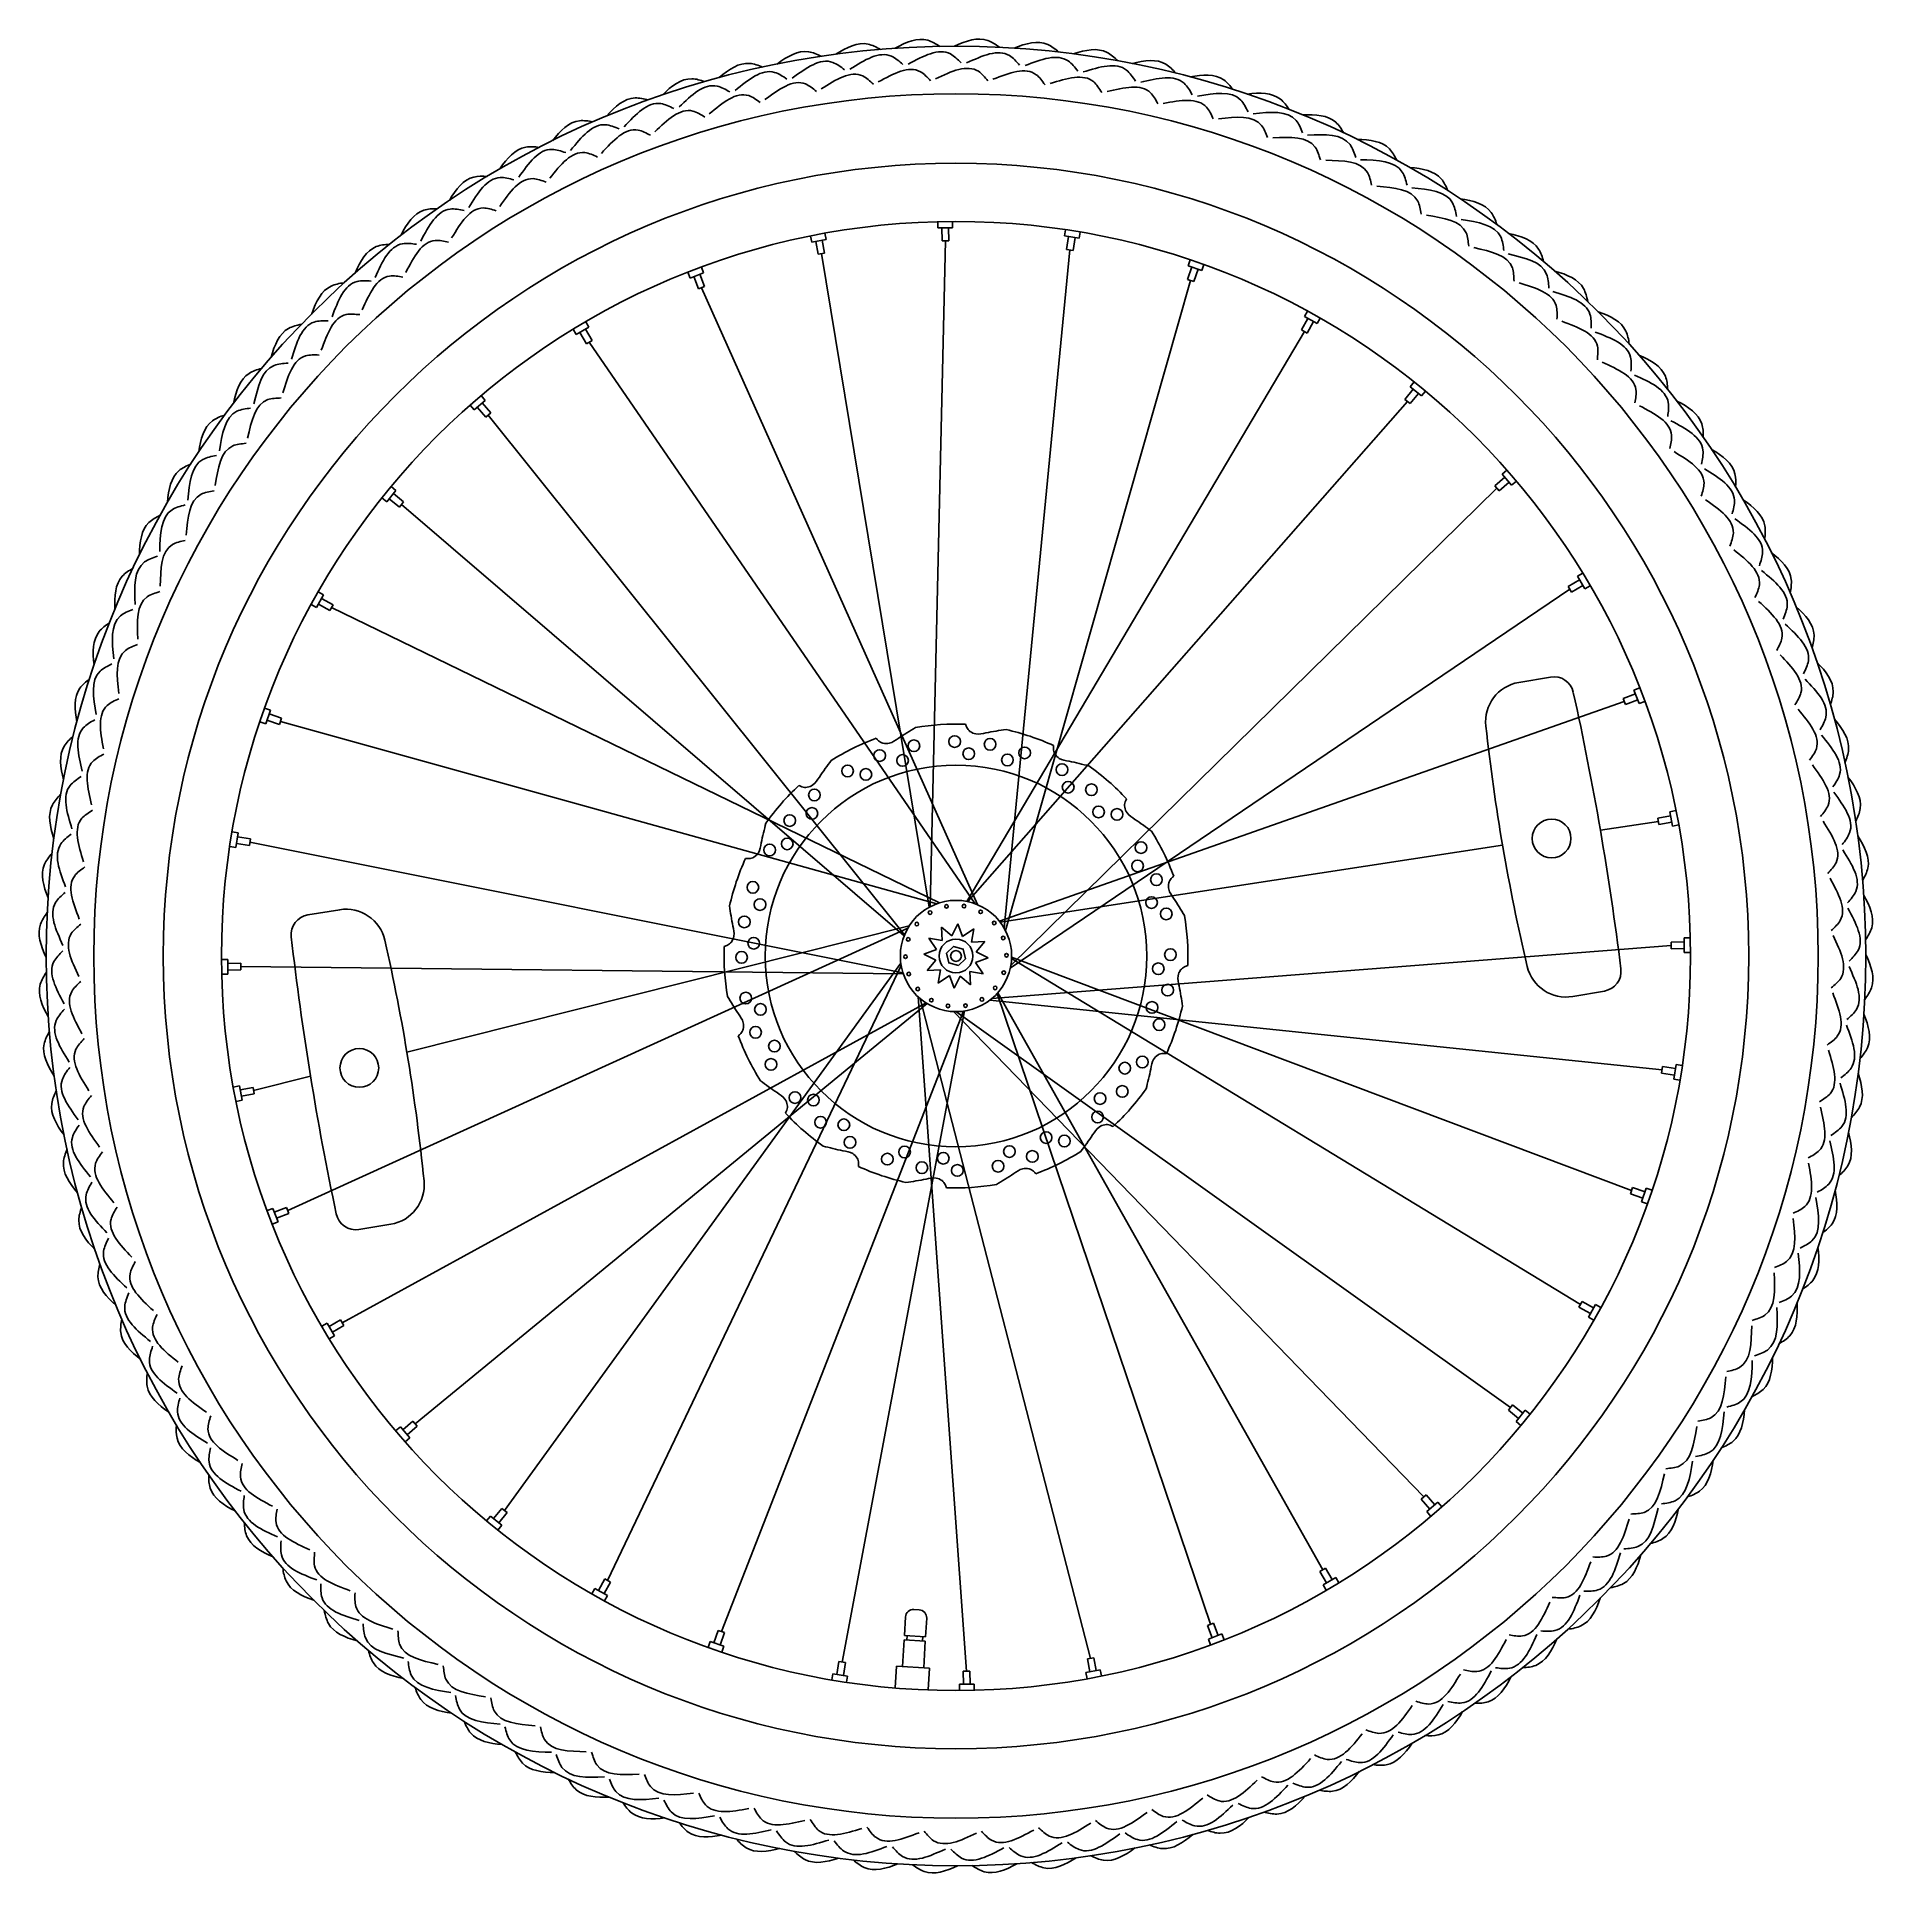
# Model space of a CAD drawing. Header units: millimetres. Extents: x -346 to 346, y -346 to 346.
import ezdxf

# ---------------------------------------------------------------- set-up
doc = ezdxf.new("R2010")
doc.units = ezdxf.units.MM
doc.layers.add('ceco.net 414 bike rim', color=7, linetype='Continuous')
doc.layers.add('ceco.net 414 bike tyres', color=7, linetype='Continuous')

msp = doc.modelspace()

# ---------------------------------------------------------------- linework, layer by layer
at = {"layer": 'ceco.net 414 bike rim'}
for p, q in [((-54.31, 268.84), (-54.75, 271.14)), ((-48.91, 269.87), (-49.35, 272.18)), ((-6.8, 274.19), (-6.84, 276.53)), ((-6.8, 274.19), (-1.3, 274.27)), ((-5.22, 269.28), (-5.29, 274.21)), ((-2.74, 269.32), (-2.81, 274.24)), ((-1.3, 274.27), (-1.34, 276.61)), ((40.91, 271.2), (41.28, 273.52)), ((40.91, 271.2), (46.34, 270.33)), ((41.62, 266.09), (42.41, 270.96)), ((44.07, 265.7), (44.85, 270.57)), ((46.34, 270.33), (46.72, 272.64)), ((-54.31, 268.84), (-48.91, 269.87)), ((-51.9, 264.28), (-52.83, 269.12)), ((-51.9, 264.28), (-49.47, 264.75)), ((-10.1, 18.37), (-50.68, 264.51)), ((-49.47, 264.75), (-50.39, 269.59)), ((-3.98, 269.3), (-9.71, 18.57)), ((-5.22, 269.28), (-2.74, 269.32)), ((42.84, 265.9), (18.15, 10.48)), ((41.62, 266.09), (44.07, 265.7)), ((-100.17, 255.32), (-101.01, 257.51)), ((-100.17, 255.32), (-95.03, 257.28)), ((-94.69, 252.14), (-96.44, 256.74)), ((-95.03, 257.28), (-95.86, 259.47)), ((87.2, 254.82), (88.81, 259.48)), ((87.38, 259.98), (88.15, 262.19)), ((87.38, 259.98), (92.58, 258.17)), ((89.53, 254.01), (91.15, 258.67)), ((92.58, 258.17), (93.35, 260.39)), ((-97, 251.25), (-98.76, 255.86)), ((-97, 251.25), (-94.69, 252.14)), ((8.06, 19.35), (-95.84, 251.69)), ((18.61, 9.64), (88.37, 254.42)), ((87.2, 254.82), (89.53, 254.01)), ((131.2, 240.85), (132.34, 242.9)), ((-142.99, 234.05), (-144.19, 236.06)), ((-142.99, 234.05), (-138.26, 236.87)), ((-137.03, 231.86), (-139.56, 236.09)), ((-138.26, 236.87), (-139.46, 238.88)), ((130.12, 235.81), (132.52, 240.12)), ((130.12, 235.81), (132.28, 234.6)), ((131.2, 240.85), (136.01, 238.17)), ((132.28, 234.6), (134.68, 238.91)), ((136.01, 238.17), (137.15, 240.22)), ((-139.16, 230.59), (-141.69, 234.83)), ((-139.16, 230.59), (-137.03, 231.86)), ((-138.09, 231.23), (7.17, 19.7)), ((4.07, 20.56), (131.2, 235.21)), ((171.03, 214.41), (172.51, 216.23)), ((-181.46, 205.66), (-177.29, 209.26)), ((-177.29, 209.26), (-178.82, 211.04)), ((-175.21, 204.54), (-178.44, 208.27)), ((170.05, 208.85), (4.5, 20.47)), ((169.09, 209.63), (172.2, 213.46)), ((169.09, 209.63), (171.01, 208.07)), ((171.01, 208.07), (174.12, 211.89)), ((171.03, 214.41), (175.3, 210.94)), ((175.3, 210.94), (176.78, 212.75)), ((-181.46, 205.66), (-182.99, 207.44)), ((-177.09, 202.93), (-180.31, 206.65)), ((-177.09, 202.93), (-175.21, 204.54)), ((-176.15, 203.73), (-19.38, 7.99)), ((202.93, 177.09), (206.65, 180.31)), ((205.66, 181.46), (207.44, 182.99)), ((205.66, 181.46), (209.26, 177.29)), ((-214.41, 171.03), (-210.94, 175.3)), ((-210.94, 175.3), (-212.75, 176.78)), ((-208.07, 171.01), (-211.89, 174.12)), ((203.74, 176.15), (20.64, -3.64)), ((202.93, 177.09), (204.54, 175.21)), ((204.54, 175.21), (208.27, 178.44)), ((209.26, 177.29), (211.04, 178.82)), ((-214.41, 171.03), (-216.23, 172.51)), ((-209.63, 169.09), (-213.46, 172.2)), ((-209.63, 169.09), (-208.07, 171.01)), ((-19.54, 7.58), (-208.85, 170.05)), ((230.59, 139.16), (234.83, 141.69)), ((230.59, 139.16), (231.86, 137.03)), ((231.86, 137.03), (236.09, 139.56)), ((234.05, 142.99), (236.06, 144.19)), ((234.05, 142.99), (236.87, 138.26)), ((236.87, 138.26), (238.88, 139.46)), ((-240.85, 131.2), (-242.9, 132.34)), ((-240.85, 131.2), (-238.17, 136.01)), ((-238.17, 136.01), (-240.22, 137.15)), ((-235.81, 130.12), (-240.12, 132.52)), ((-234.6, 132.28), (-238.91, 134.68)), ((-235.81, 130.12), (-234.6, 132.28)), ((20.45, -4.58), (231.23, 138.09)), ((-6.26, 20), (-235.21, 131.2)), ((211.92, 103.01), (223.88, 105.07)), ((251.25, 97), (255.86, 98.76)), ((251.25, 97), (252.14, 94.69)), ((255.32, 100.17), (257.51, 101.01)), ((255.32, 100.17), (257.28, 95.03)), ((-258.17, 92.58), (-260.39, 93.35)), ((-259.98, 87.38), (-258.17, 92.58)), ((-254.01, 89.53), (-258.67, 91.15)), ((16.34, 13.13), (251.69, 95.84)), ((252.14, 94.69), (256.74, 96.44)), ((257.28, 95.03), (259.47, 95.86)), ((-259.98, 87.38), (-262.19, 88.15)), ((-254.82, 87.2), (-259.48, 88.81)), ((-254.82, 87.2), (-254.01, 89.53)), ((-254.42, 88.36), (-7.17, 19.7)), ((264.51, 50.68), (242.69, 47.35)), ((264.28, 51.9), (269.12, 52.83)), ((264.28, 51.9), (264.75, 49.47)), ((264.75, 49.47), (269.59, 50.39)), ((268.84, 54.31), (271.14, 54.75)), ((268.84, 54.31), (269.87, 48.91)), ((269.87, 48.91), (272.18, 49.35)), ((-270.33, 46.34), (-272.64, 46.72)), ((-271.2, 40.91), (-270.33, 46.34)), ((-266.09, 41.62), (-270.96, 42.41)), ((-265.7, 44.07), (-270.57, 44.85)), ((-266.09, 41.62), (-265.7, 44.07)), ((-265.9, 42.84), (-19.98, -6.34)), ((205.84, 41.71), (16.61, 12.79)), ((-271.2, 40.91), (-273.52, 41.28)), ((-232.11, 17.42), (-244.09, 15.47)), ((-251.69, -95.84), (-18.15, 10.48)), ((-17.66, 11.3), (-206.81, -36.19)), ((-5.16, 5.79), (-5.48, 10.88)), ((-5.48, 10.88), (-1.58, 7.59)), ((-1.58, 7.59), (0.7, 12.16)), ((0.7, 12.16), (2.43, 7.36)), ((2.43, 7.36), (6.68, 10.19)), ((6.68, 10.19), (5.79, 5.16)), ((-12.17, 0.7), (-7.36, 2.43)), ((-7.59, -1.58), (-12.17, 0.7)), ((-7.36, 2.43), (-10.19, 6.68)), ((-10.19, 6.68), (-5.16, 5.79)), ((5.79, 5.16), (10.88, 5.48)), ((10.88, 5.48), (7.59, 1.57)), ((7.59, 1.58), (12.16, -0.7)), ((269.3, 3.98), (13.47, -16.06)), ((269.28, 5.22), (274.21, 5.29)), ((269.28, 5.22), (269.32, 2.74)), ((269.32, 2.74), (274.24, 2.81)), ((274.19, 6.8), (276.53, 6.84)), ((274.19, 6.8), (274.27, 1.3)), ((274.27, 1.3), (276.61, 1.34)), ((-274.27, -1.3), (-276.61, -1.34)), ((-274.19, -6.8), (-276.53, -6.84)), ((-274.19, -6.8), (-274.27, -1.3)), ((-269.32, -2.74), (-274.24, -2.81)), ((-269.28, -5.22), (-274.21, -5.29)), ((-269.28, -5.22), (-269.32, -2.74)), ((-19.84, -6.75), (-269.3, -3.98)), ((-20.79, -2.7), (-170.05, -208.85)), ((-131.2, -235.21), (-20.64, -3.64)), ((-10.88, -5.48), (-7.59, -1.58)), ((-5.79, -5.16), (-10.88, -5.48)), ((-6.69, -10.19), (-5.79, -5.16)), ((5.16, -5.79), (5.48, -10.88)), ((10.19, -6.69), (5.16, -5.79)), ((12.16, -0.7), (7.36, -2.43)), ((7.36, -2.43), (10.19, -6.69)), ((235.21, -131.2), (20.94, -0.88)), ((20.96, -0.44), (254.42, -88.37)), ((-2.43, -7.36), (-6.69, -10.19)), ((-0.7, -12.17), (-2.43, -7.36)), ((1.58, -7.59), (-0.7, -12.17)), ((5.48, -10.88), (1.58, -7.59)), ((15.77, -13.81), (138.1, -231.23)), ((232.27, -15.25), (244.23, -13.19)), ((-231.23, -138.09), (-11.23, -17.7)), ((-10.86, -17.93), (-203.73, -176.15)), ((3.21, -20.71), (-42.84, -265.9)), ((-14.19, -15.43), (3.98, -269.3)), ((50.68, -264.51), (-13.47, -16.06)), ((12.73, -16.65), (265.9, -42.84)), ((95.84, -251.69), (15.48, -14.13)), ((-88.36, -254.42), (2.77, -20.78)), ((-0.95, -20.94), (176.15, -203.74)), ((208.85, -170.05), (0, -20.96)), ((271.2, -40.91), (270.33, -46.34)), ((271.2, -40.91), (273.52, -41.28)), ((-243.08, -45.3), (-264.51, -50.68)), ((266.09, -41.62), (265.7, -44.07)), ((265.7, -44.07), (270.57, -44.85)), ((266.09, -41.62), (270.96, -42.41)), ((270.33, -46.34), (272.64, -46.72)), ((-269.87, -48.91), (-272.18, -49.35)), ((-268.84, -54.31), (-271.14, -54.75)), ((-268.84, -54.31), (-269.87, -48.91)), ((-264.75, -49.47), (-269.59, -50.39)), ((-264.28, -51.9), (-269.12, -52.83)), ((-264.28, -51.9), (-264.75, -49.47)), ((254.82, -87.2), (254.01, -89.53)), ((254.01, -89.53), (258.67, -91.15)), ((254.82, -87.2), (259.48, -88.81)), ((259.98, -87.38), (258.17, -92.58)), ((259.98, -87.38), (262.19, -88.15)), ((-257.28, -95.03), (-259.47, -95.86)), ((-255.32, -100.17), (-257.28, -95.03)), ((-252.14, -94.69), (-256.74, -96.44)), ((-251.25, -97), (-252.14, -94.69)), ((258.17, -92.58), (260.39, -93.35)), ((-255.32, -100.17), (-257.51, -101.01)), ((-251.25, -97), (-255.86, -98.76)), ((-212.87, -101.03), (-224.85, -102.97)), ((235.81, -130.12), (234.6, -132.28)), ((235.81, -130.12), (240.12, -132.52)), ((240.85, -131.2), (238.17, -136.01)), ((240.85, -131.2), (242.9, -132.34)), ((-236.87, -138.26), (-238.88, -139.46)), ((-234.05, -142.99), (-236.87, -138.26)), ((-231.86, -137.03), (-236.09, -139.56)), ((-230.59, -139.16), (-231.86, -137.03)), ((234.6, -132.28), (238.91, -134.68)), ((238.17, -136.01), (240.22, -137.15)), ((-234.05, -142.99), (-236.06, -144.19)), ((-230.59, -139.16), (-234.83, -141.69)), ((209.63, -169.09), (208.07, -171.01)), ((208.07, -171.01), (211.89, -174.12)), ((209.63, -169.09), (213.46, -172.2)), ((214.41, -171.03), (210.94, -175.3)), ((214.41, -171.03), (216.23, -172.51)), ((-209.26, -177.29), (-211.04, -178.82)), ((-205.66, -181.46), (-209.26, -177.29)), ((-204.54, -175.21), (-208.27, -178.44)), ((-202.93, -177.09), (-206.65, -180.31)), ((-202.93, -177.09), (-204.54, -175.21)), ((210.94, -175.3), (212.75, -176.78)), ((-205.66, -181.46), (-207.44, -182.99)), ((177.09, -202.93), (175.21, -204.54)), ((175.21, -204.54), (178.44, -208.27)), ((177.09, -202.93), (180.31, -206.65)), ((181.46, -205.66), (177.29, -209.26)), ((181.46, -205.66), (182.99, -207.44)), ((-175.3, -210.94), (-176.78, -212.75)), ((-171.03, -214.41), (-175.3, -210.94)), ((-171.01, -208.07), (-174.12, -211.89)), ((-171.03, -214.41), (-172.51, -216.23)), ((-169.09, -209.63), (-172.2, -213.46)), ((-169.09, -209.63), (-171.01, -208.07)), ((177.29, -209.26), (178.82, -211.04)), ((-132.28, -234.6), (-134.68, -238.91)), ((-130.12, -235.81), (-132.28, -234.6)), ((139.16, -230.59), (137.03, -231.86)), ((137.03, -231.86), (139.56, -236.09)), ((142.99, -234.05), (138.26, -236.87)), ((139.16, -230.59), (141.69, -234.83)), ((142.99, -234.05), (144.19, -236.06)), ((-136.01, -238.17), (-137.15, -240.22)), ((-131.2, -240.85), (-136.01, -238.17)), ((-130.12, -235.81), (-132.52, -240.12)), ((-131.2, -240.85), (-132.34, -242.9)), ((138.26, -236.87), (139.46, -238.88)), ((-19.45, -255.91), (-19.03, -248.92)), ((-15.85, -246.11), (-13.85, -246.23)), ((-89.53, -254.01), (-91.15, -258.67)), ((-87.2, -254.82), (-89.53, -254.01)), ((-87.2, -254.82), (-88.81, -259.48)), ((-19.45, -255.91), (-11.46, -256.39)), ((-18.54, -257.56), (-18.45, -255.97)), ((-11.46, -256.39), (-11.04, -249.4)), ((97, -251.25), (94.69, -252.14)), ((94.69, -252.14), (96.44, -256.74)), ((100.17, -255.32), (95.03, -257.28)), ((97, -251.25), (98.76, -255.86)), ((100.17, -255.32), (101.01, -257.51)), ((-92.58, -258.17), (-93.35, -260.39)), ((-87.38, -259.98), (-92.58, -258.17)), ((-87.38, -259.98), (-88.15, -262.19)), ((-20.15, -267.58), (-19.54, -257.5)), ((-19.54, -257.5), (-11.56, -257.98)), ((-12.56, -257.92), (-12.46, -256.33)), ((-12.17, -268.06), (-11.56, -257.98)), ((95.03, -257.28), (95.86, -259.47)), ((-44.07, -265.7), (-44.85, -270.57)), ((-41.62, -266.09), (-44.07, -265.7)), ((-41.62, -266.09), (-42.41, -270.96)), ((-22.88, -275.67), (-22.39, -267.45)), ((-22.39, -267.45), (-9.93, -268.2)), ((-10.43, -276.42), (-9.93, -268.2)), ((5.22, -269.28), (2.74, -269.32)), ((2.74, -269.32), (2.81, -274.24)), ((5.22, -269.28), (5.29, -274.21)), ((54.31, -268.84), (48.91, -269.87)), ((48.91, -269.87), (49.35, -272.18)), ((51.9, -264.28), (49.47, -264.75)), ((49.47, -264.75), (50.39, -269.59)), ((51.9, -264.28), (52.83, -269.12)), ((54.31, -268.84), (54.75, -271.14)), ((-46.34, -270.33), (-46.72, -272.64)), ((-40.91, -271.2), (-46.34, -270.33)), ((-40.91, -271.2), (-41.28, -273.52)), ((6.8, -274.19), (1.3, -274.27)), ((1.3, -274.27), (1.34, -276.61)), ((6.8, -274.19), (6.84, -276.53))]:
    msp.add_line(p, q, dxfattribs=at)
msp.add_lwpolyline([(0.89, -3.64), (3.59, -1.05), (2.71, 2.59), (-0.89, 3.64), (-3.59, 1.05), (-2.71, -2.59)], close=True, dxfattribs=at)
for centre, radius in [((0, 0), 342.61), ((0, 0), 324.72), ((0, 0), 298.54), ((0, 0), 276.61), ((-28.74, 75.47), 2.2), ((-15.86, 79.18), 2.2), ((-0.51, 80.75), 2.2), ((4.79, 76.18), 2.2), ((12.85, 79.73), 2.2), ((25.85, 76.5), 2.2), ((0, 0), 71.87), ((-40.82, 69.68), 2.2), ((-33.95, 68.37), 2.2), ((-20.13, 73.63), 2.2), ((19.38, 73.83), 2.2), ((39.93, 70.19), 2.2), ((-53.33, 60.64), 2.2), ((42.24, 63.58), 2.2), ((50.99, 62.62), 2.2), ((-54.25, 53.7), 2.2), ((53.7, 54.25), 2.2), ((60.64, 53.33), 2.2), ((-62.62, 50.99), 2.2), ((224.31, 44.26), 7.3), ((-70.19, 39.93), 2.2), ((-63.58, 42.23), 2.2), ((69.68, 40.82), 2.2), ((68.37, 33.94), 2.2), ((-76.5, 25.85), 2.2), ((75.47, 28.74), 2.2), ((-73.83, 19.38), 2.2), ((0, 0), 20.96), ((73.63, 20.13), 2.2), ((-79.73, 12.85), 2.2), ((-9.76, 16.35), 0.668), ((-3.58, 18.7), 0.668), ((3.03, 18.8), 0.668), ((9.27, 16.63), 0.668), ((79.18, 15.86), 2.2), ((-76.18, 4.79), 2.2), ((-14.77, 12.02), 0.668), ((14.4, 12.45), 0.668), ((17.79, 6.78), 0.668), ((-80.75, -0.51), 2.2), ((-19.04, -0.28), 0.668), ((-17.99, 6.25), 0.668), ((0, 0), 6.37), ((0, 0), 2.02), ((19.04, 0.28), 0.668), ((80.75, 0.51), 2.2), ((-17.79, -6.78), 0.668), ((17.99, -6.25), 0.668), ((76.18, -4.79), 2.2), ((-79.18, -15.86), 2.2), ((-14.4, -12.45), 0.668), ((14.77, -12.02), 0.668), ((79.73, -12.85), 2.2), ((-73.63, -20.13), 2.2), ((-9.27, -16.63), 0.668), ((-3.03, -18.8), 0.668), ((3.58, -18.7), 0.668), ((9.76, -16.35), 0.668), ((73.83, -19.38), 2.2), ((-75.47, -28.74), 2.2), ((76.5, -25.85), 2.2), ((-68.37, -33.95), 2.2), ((-224.71, -42.16), 7.3), ((-69.68, -40.82), 2.2), ((63.58, -42.24), 2.2), ((70.19, -39.93), 2.2), ((-60.64, -53.33), 2.2), ((-53.7, -54.25), 2.2), ((54.25, -53.7), 2.2), ((62.62, -50.99), 2.2), ((-50.99, -62.62), 2.2), ((-42.24, -63.58), 2.2), ((53.33, -60.64), 2.2), ((-39.93, -70.19), 2.2), ((33.95, -68.37), 2.2), ((40.82, -69.68), 2.2), ((-25.85, -76.51), 2.2), ((-19.38, -73.83), 2.2), ((-4.79, -76.18), 2.2), ((20.13, -73.63), 2.2), ((28.74, -75.47), 2.2), ((-12.85, -79.73), 2.2), ((0.51, -80.76), 2.2), ((15.86, -79.18), 2.2)]:
    msp.add_circle(centre, radius, dxfattribs=at)
for centre, radius, start, end in [((225.15, 97.68), 7.5, 12.48598, 99.76336), ((214.46, 88.23), 15, 99.76336, 186.23545), ((-853.96, -141.28), 1112.75, 7.04075, 12.48598), ((0, 0), 87.33, 87.61808, 100.0351), ((0, 0), 87.33, 65.11808, 77.5351), ((941.43, 167.66), 746.29, 186.23545, 193.29128), ((0, 0), 87.33, 110.11808, 122.5351), ((0, 0), 87.33, 42.61808, 55.0351), ((0, 0), 87.33, 132.61808, 145.0351), ((0, 0), 87.33, 20.11808, 32.5351), ((0, 0), 87.33, 155.11808, 167.5351), ((-242.89, 8.07), 7.5, 99.22841, 186.50579), ((-229.71, 2.61), 15, 12.75632, 99.22841), ((0, 0), 87.33, 357.61808, 10.0351), ((855.24, 133.3), 1112.75, 186.50579, 191.95102), ((-942.95, -158.86), 746.29, 5.70049, 12.75632), ((0, 0), 87.33, 177.61808, 190.0351), ((229.72, -0.47), 15, 193.29128, 279.76336), ((242.96, -5.8), 7.5, 279.76336, 7.04075), ((0, 0), 87.33, 335.11808, 347.5351), ((0, 0), 87.33, 200.11808, 212.5351), ((0, 0), 87.33, 312.61808, 325.0351), ((0, 0), 87.33, 222.61808, 235.0351), ((0, 0), 87.33, 290.11808, 302.5351), ((0, 0), 87.33, 245.11808, 257.5351), ((-215.27, -86.22), 15, 279.22841, 5.70049), ((0, 0), 87.33, 267.61808, 280.0351), ((-226.05, -95.57), 7.5, 191.95102, 279.22841), ((-16.03, -249.1), 3, 86.5472, 176.5472), ((-14.03, -249.22), 3, 356.5472, 86.5472)]:
    msp.add_arc(centre, radius, start, end, dxfattribs=at)
for points in [[(-30.04, 82), (-29.2, 81.06), (-27.5, 80.16), (-25.11, 80.14), (-21.75, 81.95), (-15.22, 86)], [(3.63, 87.26), (4.04, 86.06), (5.27, 84.58), (7.47, 83.65), (11.27, 84.04), (18.85, 85.27)], [(36.75, 79.23), (36.67, 77.96), (37.24, 76.13), (38.91, 74.42), (42.57, 73.33), (50.05, 71.57)], [(-59.14, 64.27), (-58, 63.71), (-56.08, 63.53), (-53.86, 64.43), (-51.45, 67.39), (-46.97, 73.63)], [(64.27, 59.13), (63.71, 58), (63.53, 56.08), (64.43, 53.86), (67.39, 51.45), (73.63, 46.97)], [(-79.23, 36.75), (-77.97, 36.66), (-76.13, 37.23), (-74.42, 38.91), (-73.33, 42.57), (-71.57, 50.05)], [(82.01, 30.04), (81.06, 29.2), (80.16, 27.5), (80.14, 25.11), (81.95, 21.75), (86, 15.22)], [(-87.26, 3.63), (-86.06, 4.04), (-84.58, 5.27), (-83.65, 7.47), (-84.04, 11.27), (-85.28, 18.85)], [(87.26, -3.63), (86.06, -4.04), (84.58, -5.27), (83.65, -7.47), (84.04, -11.27), (85.28, -18.85)], [(-82.01, -30.04), (-81.06, -29.2), (-80.16, -27.5), (-80.14, -25.11), (-81.95, -21.75), (-86, -15.22)], [(79.23, -36.75), (77.96, -36.67), (76.13, -37.24), (74.42, -38.92), (73.33, -42.57), (71.57, -50.05)], [(-64.27, -59.14), (-63.71, -58), (-63.53, -56.09), (-64.43, -53.86), (-67.39, -51.45), (-73.63, -46.97)], [(59.13, -64.27), (58, -63.71), (56.08, -63.54), (53.86, -64.43), (51.45, -67.39), (46.97, -73.63)], [(-36.75, -79.23), (-36.67, -77.97), (-37.24, -76.13), (-38.91, -74.42), (-42.57, -73.33), (-50.05, -71.57)], [(30.04, -82.01), (29.2, -81.06), (27.5, -80.16), (25.11, -80.14), (21.75, -81.95), (15.22, -86)], [(-3.63, -87.26), (-4.04, -86.06), (-5.27, -84.58), (-7.47, -83.65), (-11.27, -84.04), (-18.85, -85.28)]]:
    msp.add_spline(points, degree=3, dxfattribs=at)
at = {"layer": 'ceco.net 414 bike tyres'}
for points in [[(16.33, 342.22), (14.92, 343.28), (9.84, 346.77), (3.85, 344.69), (-0.55, 342.6)], [(-50.75, 338.83), (-52.34, 339.6), (-58, 342.03), (-63.46, 338.82), (-67.38, 335.91)], [(-28.48, 341.42), (-30.01, 342.29), (-35.5, 345.09), (-41.17, 342.24), (-45.26, 339.6)], [(-6.09, 342.55), (-7.56, 343.52), (-12.86, 346.67), (-18.7, 344.2), (-22.96, 341.84)], [(38.68, 340.42), (37.34, 341.57), (32.5, 345.38), (26.39, 343.7), (21.86, 341.91)], [(60.86, 337.16), (59.6, 338.4), (55.02, 342.52), (48.81, 341.23), (44.17, 339.75)], [(-72.8, 334.78), (-74.44, 335.45), (-80.24, 337.5), (-85.49, 333.94), (-89.2, 330.79)], [(82.78, 332.45), (81.61, 333.78), (77.31, 338.19), (71.03, 337.31), (66.3, 336.13)], [(-94.54, 329.3), (-96.22, 329.86), (-102.14, 331.53), (-107.15, 327.63), (-110.65, 324.25)], [(104.35, 326.33), (103.26, 327.72), (99.26, 332.41), (92.93, 331.94), (88.14, 331.07)], [(-115.87, 322.42), (-117.58, 322.86), (-123.61, 324.14), (-128.34, 319.92), (-131.62, 316.31)], [(125.47, 318.81), (124.47, 320.27), (120.79, 325.2), (114.45, 325.16), (109.61, 324.6)], [(-136.71, 314.15), (-138.45, 314.48), (-144.54, 315.36), (-148.99, 310.85), (-152.02, 307.03)], [(146.05, 309.92), (145.15, 311.44), (141.8, 316.61), (135.47, 316.97), (130.6, 316.74)], [(-156.97, 304.53), (-158.72, 304.75), (-164.86, 305.23), (-169.01, 300.43), (-171.78, 296.43)], [(166, 299.7), (165.21, 301.28), (162.2, 306.65), (155.91, 307.44), (151.04, 307.52)], [(-176.55, 293.61), (-178.31, 293.72), (-184.47, 293.8), (-188.29, 288.74), (-190.8, 284.56)], [(185.25, 288.2), (184.56, 289.83), (181.91, 295.39), (175.68, 296.58), (170.83, 296.98)], [(203.7, 275.47), (203.12, 277.14), (200.84, 282.86), (194.7, 284.46), (189.88, 285.17)], [(-195.37, 281.44), (-197.14, 281.43), (-203.29, 281.1), (-206.77, 275.8), (-209, 271.47)], [(221.28, 261.56), (220.81, 263.26), (218.91, 269.12), (212.89, 271.11), (208.13, 272.14)], [(-213.36, 268.06), (-215.12, 267.93), (-221.24, 267.21), (-224.37, 261.69), (-226.31, 257.22)], [(237.92, 246.52), (237.56, 248.26), (236.04, 254.22), (230.17, 256.61), (225.48, 257.95)], [(-230.44, 253.53), (-232.19, 253.29), (-238.24, 252.16), (-241, 246.46), (-242.65, 241.87)], [(253.53, 230.44), (253.29, 232.19), (252.16, 238.24), (246.46, 241), (241.87, 242.65)], [(-246.52, 237.92), (-248.26, 237.56), (-254.22, 236.04), (-256.61, 230.17), (-257.95, 225.48)], [(268.06, 213.36), (267.93, 215.12), (267.21, 221.24), (261.69, 224.37), (257.22, 226.31)], [(-261.56, 221.28), (-263.26, 220.81), (-269.12, 218.91), (-271.11, 212.89), (-272.14, 208.13)], [(281.44, 195.37), (281.43, 197.14), (281.1, 203.29), (275.8, 206.77), (271.47, 209)], [(-275.47, 203.7), (-277.14, 203.12), (-282.86, 200.84), (-284.46, 194.7), (-285.17, 189.88)], [(293.61, 176.55), (293.72, 178.31), (293.8, 184.47), (288.74, 188.29), (284.56, 190.8)], [(-288.2, 185.25), (-289.83, 184.56), (-295.39, 181.91), (-296.58, 175.68), (-296.98, 170.83)], [(304.53, 156.97), (304.75, 158.72), (305.23, 164.86), (300.43, 169.01), (296.43, 171.78)], [(-299.7, 166), (-301.28, 165.21), (-306.65, 162.2), (-307.44, 155.91), (-307.52, 151.04)], [(-309.92, 146.05), (-311.44, 145.15), (-316.61, 141.8), (-316.97, 135.47), (-316.74, 130.6)], [(314.15, 136.71), (314.48, 138.45), (315.36, 144.54), (310.85, 148.99), (307.03, 152.02)], [(322.42, 115.87), (322.86, 117.58), (324.14, 123.61), (319.92, 128.34), (316.31, 131.62)], [(-318.81, 125.47), (-320.27, 124.47), (-325.2, 120.79), (-325.16, 114.45), (-324.6, 109.61)], [(-326.33, 104.35), (-327.72, 103.26), (-332.41, 99.26), (-331.94, 92.93), (-331.07, 88.14)], [(329.3, 94.54), (329.86, 96.22), (331.53, 102.14), (327.63, 107.15), (324.25, 110.65)], [(334.78, 72.8), (335.45, 74.44), (337.5, 80.24), (333.94, 85.49), (330.79, 89.2)], [(-332.45, 82.78), (-333.78, 81.61), (-338.19, 77.31), (-337.31, 71.03), (-336.13, 66.3)], [(338.83, 50.75), (339.6, 52.34), (342.03, 58), (338.82, 63.46), (335.91, 67.38)], [(-337.16, 60.86), (-338.4, 59.6), (-342.52, 55.02), (-341.23, 48.81), (-339.75, 44.17)], [(341.42, 28.48), (342.29, 30.01), (345.09, 35.5), (342.24, 41.17), (339.6, 45.26)], [(-340.42, 38.68), (-341.57, 37.34), (-345.38, 32.5), (-343.7, 26.39), (-341.91, 21.86)], [(342.55, 6.09), (343.52, 7.56), (346.67, 12.86), (344.2, 18.7), (341.84, 22.96)], [(-342.22, 16.33), (-343.28, 14.92), (-346.77, 9.84), (-344.69, 3.85), (-342.6, -0.55)], [(342.22, -16.33), (343.28, -14.92), (346.77, -9.84), (344.69, -3.85), (342.6, 0.55)], [(-342.55, -6.09), (-343.52, -7.56), (-346.67, -12.86), (-344.2, -18.7), (-341.84, -22.96)], [(340.42, -38.68), (341.57, -37.34), (345.38, -32.5), (343.7, -26.39), (341.91, -21.86)], [(-341.42, -28.48), (-342.29, -30.01), (-345.09, -35.5), (-342.24, -41.17), (-339.6, -45.26)], [(337.16, -60.86), (338.4, -59.6), (342.52, -55.02), (341.23, -48.81), (339.75, -44.17)], [(-338.83, -50.75), (-339.6, -52.34), (-342.03, -58), (-338.82, -63.46), (-335.91, -67.38)], [(332.45, -82.78), (333.78, -81.61), (338.19, -77.31), (337.31, -71.03), (336.13, -66.3)], [(-334.78, -72.8), (-335.45, -74.44), (-337.5, -80.24), (-333.94, -85.49), (-330.79, -89.2)], [(326.33, -104.35), (327.72, -103.26), (332.41, -99.26), (331.94, -92.93), (331.07, -88.14)], [(-329.3, -94.54), (-329.86, -96.22), (-331.53, -102.14), (-327.63, -107.15), (-324.25, -110.65)], [(318.81, -125.47), (320.27, -124.47), (325.2, -120.79), (325.16, -114.45), (324.6, -109.61)], [(-322.42, -115.87), (-322.86, -117.58), (-324.14, -123.61), (-319.92, -128.34), (-316.31, -131.62)], [(309.92, -146.05), (311.44, -145.15), (316.61, -141.8), (316.97, -135.47), (316.74, -130.6)], [(-314.15, -136.71), (-314.48, -138.45), (-315.36, -144.54), (-310.85, -148.99), (-307.03, -152.02)], [(299.7, -166), (301.28, -165.21), (306.65, -162.2), (307.44, -155.91), (307.52, -151.04)], [(-304.53, -156.97), (-304.75, -158.72), (-305.23, -164.86), (-300.43, -169.01), (-296.43, -171.78)], [(288.2, -185.25), (289.83, -184.56), (295.39, -181.91), (296.58, -175.68), (296.98, -170.83)], [(-293.61, -176.55), (-293.72, -178.31), (-293.8, -184.47), (-288.74, -188.29), (-284.56, -190.8)], [(275.47, -203.7), (277.14, -203.12), (282.86, -200.84), (284.46, -194.7), (285.17, -189.88)], [(-281.44, -195.37), (-281.43, -197.14), (-281.1, -203.29), (-275.8, -206.77), (-271.47, -209)], [(-268.06, -213.36), (-267.93, -215.12), (-267.21, -221.24), (-261.69, -224.37), (-257.22, -226.31)], [(261.56, -221.28), (263.26, -220.81), (269.12, -218.91), (271.11, -212.89), (272.14, -208.13)], [(246.52, -237.92), (248.26, -237.56), (254.22, -236.04), (256.61, -230.17), (257.95, -225.48)], [(-253.53, -230.44), (-253.29, -232.19), (-252.16, -238.24), (-246.46, -241), (-241.87, -242.65)], [(230.44, -253.53), (232.19, -253.29), (238.24, -252.16), (241, -246.46), (242.65, -241.87)], [(-237.92, -246.52), (-237.56, -248.26), (-236.04, -254.22), (-230.17, -256.61), (-225.48, -257.95)], [(-221.28, -261.56), (-220.81, -263.26), (-218.91, -269.12), (-212.89, -271.11), (-208.13, -272.14)], [(213.36, -268.06), (215.12, -267.93), (221.24, -267.21), (224.37, -261.69), (226.31, -257.22)], [(-203.7, -275.47), (-203.12, -277.14), (-200.84, -282.86), (-194.7, -284.46), (-189.88, -285.17)], [(195.37, -281.44), (197.14, -281.43), (203.29, -281.1), (206.77, -275.8), (209, -271.47)], [(-185.25, -288.2), (-184.56, -289.83), (-181.91, -295.39), (-175.68, -296.58), (-170.83, -296.98)], [(176.55, -293.61), (178.31, -293.72), (184.47, -293.8), (188.29, -288.74), (190.8, -284.56)], [(156.97, -304.53), (158.72, -304.75), (164.86, -305.23), (169.01, -300.43), (171.78, -296.43)], [(-166, -299.7), (-165.21, -301.28), (-162.2, -306.65), (-155.91, -307.44), (-151.04, -307.52)], [(-146.05, -309.92), (-145.15, -311.44), (-141.8, -316.61), (-135.47, -316.97), (-130.6, -316.74)], [(136.71, -314.15), (138.45, -314.48), (144.54, -315.36), (148.99, -310.85), (152.02, -307.03)], [(115.87, -322.42), (117.58, -322.86), (123.61, -324.14), (128.34, -319.92), (131.62, -316.31)], [(-125.47, -318.81), (-124.47, -320.27), (-120.79, -325.2), (-114.45, -325.16), (-109.61, -324.6)], [(94.54, -329.3), (96.22, -329.86), (102.14, -331.53), (107.15, -327.63), (110.65, -324.25)], [(-104.35, -326.33), (-103.26, -327.72), (-99.26, -332.41), (-92.93, -331.94), (-88.14, -331.07)], [(72.8, -334.78), (74.44, -335.45), (80.24, -337.5), (85.49, -333.94), (89.2, -330.79)], [(-82.78, -332.45), (-81.61, -333.78), (-77.31, -338.19), (-71.03, -337.31), (-66.3, -336.13)], [(-60.86, -337.16), (-59.6, -338.4), (-55.02, -342.52), (-48.81, -341.23), (-44.17, -339.75)], [(50.75, -338.83), (52.34, -339.6), (58, -342.03), (63.46, -338.82), (67.38, -335.91)], [(-38.68, -340.42), (-37.34, -341.57), (-32.5, -345.38), (-26.39, -343.7), (-21.86, -341.91)], [(-16.33, -342.22), (-14.92, -343.28), (-9.84, -346.77), (-3.85, -344.69), (0.55, -342.6)], [(6.09, -342.55), (7.56, -343.52), (12.86, -346.67), (18.7, -344.2), (22.96, -341.84)], [(28.48, -341.42), (30.01, -342.29), (35.5, -345.09), (41.17, -342.24), (45.26, -339.6)]]:
    msp.add_open_spline(points, degree=3, knots=[1.290026, 1.290026, 1.290026, 1.290026, 6.384144, 19.446481, 19.446481, 19.446481, 19.446481], dxfattribs=at)
for points in [[(-20.02, 335.76), (-24.29, 338.86), (-39.92, 333.97)], [(1.98, 336.35), (-2.08, 339.72), (-17.99, 335.86)], [(23.97, 335.5), (20.14, 339.13), (4.01, 336.32)], [(45.87, 333.21), (42.28, 337.08), (26, 335.34)], [(-63.68, 330.27), (-68.32, 332.79), (-83.17, 325.9)], [(-41.94, 333.73), (-46.4, 336.54), (-61.68, 330.64)], [(-31.12, 328.31), (-35.12, 331.42), (-50.75, 326.54)], [(-9.58, 329.65), (-13.37, 333.01), (-29.28, 329.16)], [(12, 329.57), (8.44, 333.17), (-7.69, 330.37)], [(33.53, 328.08), (30.21, 331.91), (13.93, 330.16)], [(54.92, 325.18), (51.85, 329.22), (35.49, 328.55)], [(67.56, 329.5), (64.24, 333.6), (47.88, 332.92)], [(-85.14, 325.4), (-89.93, 327.61), (-104.31, 319.76)], [(-73.7, 321.44), (-78.08, 324.01), (-92.94, 317.12)], [(-52.52, 325.58), (-56.72, 328.42), (-72, 322.52)], [(76.07, 320.89), (73.27, 325.13), (56.91, 325.52)], [(88.97, 324.37), (85.92, 328.68), (69.55, 329.08)], [(109.99, 317.86), (107.23, 322.36), (90.92, 323.82)], [(-106.24, 319.13), (-111.17, 321.02), (-125, 312.26)], [(-94.57, 315.94), (-99.11, 318.2), (-113.48, 310.36)], [(96.89, 315.23), (94.38, 319.64), (78.07, 321.1)], [(130.54, 309.99), (128.08, 314.66), (111.91, 317.18)], [(-126.88, 311.5), (-131.93, 313.06), (-145.15, 303.41)], [(-115.03, 309.07), (-119.7, 311.04), (-133.53, 302.28)], [(117.3, 308.22), (115.08, 312.78), (98.91, 315.31)], [(137.21, 299.89), (135.3, 304.58), (119.32, 308.17)], [(150.54, 300.78), (148.39, 305.6), (132.41, 309.19)], [(-146.99, 302.54), (-152.12, 303.77), (-164.69, 293.27)], [(-135, 300.89), (-139.79, 302.55), (-153.02, 292.9)], [(156.53, 290.27), (154.93, 295.08), (139.22, 299.7)], [(169.89, 290.29), (168.06, 295.24), (152.35, 299.86)], [(-166.46, 292.27), (-171.66, 293.17), (-183.51, 281.87)], [(-154.39, 291.42), (-159.28, 292.76), (-171.85, 282.26)], [(175.18, 279.41), (173.89, 284.32), (158.52, 289.95)], [(188.51, 278.56), (187.01, 283.62), (171.64, 289.26)], [(-185.22, 280.76), (-190.47, 281.31), (-201.56, 269.27)], [(-173.12, 280.69), (-178.09, 281.71), (-189.94, 270.42)], [(193.08, 267.36), (192.12, 272.34), (177.15, 278.97)], [(206.33, 265.64), (205.16, 270.78), (190.19, 277.41)], [(-203.18, 268.05), (-208.46, 268.25), (-218.74, 255.51)], [(-191.1, 268.77), (-196.13, 269.46), (-207.22, 257.42)], [(210.15, 254.16), (209.52, 259.19), (195.01, 266.78)], [(223.26, 251.57), (222.43, 256.79), (207.92, 264.38)], [(-208.27, 255.7), (-213.33, 256.06), (-223.61, 243.31)], [(-220.28, 254.18), (-225.56, 254.04), (-234.98, 240.65)], [(226.32, 239.87), (226.02, 244.93), (212.04, 253.46)], [(239.23, 236.43), (238.75, 241.69), (224.77, 250.21)], [(-236.43, 239.23), (-241.69, 238.75), (-250.21, 224.77)], [(-224.55, 241.53), (-229.62, 241.56), (-239.05, 228.17)], [(241.53, 224.55), (241.56, 229.62), (228.17, 239.05)], [(254.18, 220.28), (254.04, 225.56), (240.65, 234.98)], [(-251.57, 223.26), (-256.79, 222.43), (-264.38, 207.92)], [(-239.87, 226.32), (-244.93, 226.02), (-253.46, 212.04)], [(255.7, 208.27), (256.06, 213.33), (243.31, 223.61)], [(268.05, 203.18), (268.25, 208.46), (255.51, 218.74)], [(-254.16, 210.15), (-259.19, 209.52), (-266.78, 195.01)], [(-265.64, 206.33), (-270.78, 205.16), (-277.41, 190.19)], [(268.77, 191.1), (269.46, 196.13), (257.42, 207.22)], [(280.76, 185.22), (281.31, 190.47), (269.27, 201.56)], [(-278.56, 188.51), (-283.62, 187.01), (-289.26, 171.64)], [(-267.36, 193.08), (-272.34, 192.12), (-278.97, 177.15)], [(280.69, 173.12), (281.71, 178.09), (270.42, 189.94)], [(292.27, 166.46), (293.17, 171.66), (281.87, 183.51)], [(-279.41, 175.18), (-284.32, 173.89), (-289.95, 158.52)], [(-290.29, 169.89), (-295.24, 168.06), (-299.86, 152.35)], [(291.42, 154.39), (292.76, 159.28), (282.26, 171.85)], [(302.54, 146.99), (303.77, 152.12), (293.27, 164.69)], [(-290.27, 156.53), (-295.08, 154.93), (-299.7, 139.22)], [(300.89, 135), (302.55, 139.79), (292.9, 153.02)], [(-300.78, 150.54), (-305.6, 148.39), (-309.19, 132.41)], [(311.5, 126.88), (313.06, 131.93), (303.41, 145.15)], [(-299.89, 137.21), (-304.58, 135.3), (-308.17, 119.32)], [(309.07, 115.03), (311.04, 119.7), (302.28, 133.53)], [(-309.99, 130.54), (-314.66, 128.08), (-317.18, 111.91)], [(319.13, 106.24), (321.02, 111.17), (312.26, 125)], [(-308.22, 117.3), (-312.78, 115.08), (-315.31, 98.91)], [(315.94, 94.57), (318.2, 99.11), (310.36, 113.48)], [(-317.86, 109.99), (-322.36, 107.23), (-323.82, 90.92)], [(325.4, 85.14), (327.61, 89.93), (319.76, 104.31)], [(-315.23, 96.89), (-319.64, 94.38), (-321.1, 78.07)], [(321.44, 73.7), (324.01, 78.08), (317.12, 92.94)], [(-324.37, 88.97), (-328.68, 85.92), (-329.08, 69.55)], [(330.27, 63.68), (332.79, 68.32), (325.9, 83.17)], [(-320.89, 76.07), (-325.13, 73.27), (-325.52, 56.91)], [(325.58, 52.52), (328.42, 56.72), (322.52, 72)], [(-329.5, 67.56), (-333.6, 64.24), (-332.92, 47.88)], [(333.73, 41.94), (336.54, 46.4), (330.64, 61.68)], [(-325.18, 54.92), (-329.22, 51.85), (-328.55, 35.49)], [(328.31, 31.12), (331.42, 35.12), (326.54, 50.75)], [(-333.21, 45.87), (-337.08, 42.28), (-335.34, 26)], [(335.76, 20.02), (338.86, 24.29), (333.97, 39.92)], [(-328.08, 33.53), (-331.91, 30.21), (-330.16, 13.93)], [(329.65, 9.58), (333.01, 13.37), (329.16, 29.28)], [(-335.5, 23.97), (-339.13, 20.14), (-336.32, 4.01)], [(336.35, -1.98), (339.72, 2.08), (335.86, 17.99)], [(-329.57, 12), (-333.17, 8.44), (-330.37, -7.69)], [(329.57, -12), (333.17, -8.44), (330.37, 7.69)], [(-336.35, 1.98), (-339.72, -2.08), (-335.86, -17.99)], [(335.5, -23.97), (339.13, -20.14), (336.32, -4.01)], [(-329.65, -9.58), (-333.01, -13.37), (-329.16, -29.28)], [(-335.76, -20.02), (-338.86, -24.29), (-333.97, -39.92)], [(328.08, -33.53), (331.91, -30.21), (330.16, -13.93)], [(333.21, -45.87), (337.08, -42.28), (335.34, -26)], [(-328.31, -31.12), (-331.42, -35.12), (-326.54, -50.75)], [(325.18, -54.92), (329.22, -51.85), (328.55, -35.49)], [(-333.73, -41.94), (-336.54, -46.4), (-330.64, -61.68)], [(329.5, -67.56), (333.6, -64.24), (332.92, -47.88)], [(-325.58, -52.52), (-328.42, -56.72), (-322.52, -72)], [(320.89, -76.07), (325.13, -73.27), (325.52, -56.91)], [(-330.27, -63.68), (-332.79, -68.32), (-325.9, -83.17)], [(-321.44, -73.7), (-324.01, -78.08), (-317.12, -92.94)], [(324.37, -88.97), (328.68, -85.92), (329.08, -69.55)], [(315.23, -96.89), (319.64, -94.38), (321.1, -78.07)], [(-325.4, -85.14), (-327.61, -89.93), (-319.76, -104.31)], [(-315.94, -94.57), (-318.2, -99.11), (-310.36, -113.48)], [(317.86, -109.99), (322.36, -107.23), (323.82, -90.92)], [(308.22, -117.3), (312.78, -115.08), (315.31, -98.91)], [(-319.13, -106.24), (-321.02, -111.17), (-312.26, -125)], [(-309.07, -115.03), (-311.04, -119.7), (-302.28, -133.53)], [(309.99, -130.54), (314.66, -128.08), (317.18, -111.91)], [(299.89, -137.21), (304.58, -135.3), (308.17, -119.32)], [(-311.5, -126.88), (-313.06, -131.93), (-303.41, -145.15)], [(-300.89, -135), (-302.55, -139.79), (-292.9, -153.02)], [(300.78, -150.54), (305.6, -148.39), (309.19, -132.41)], [(290.27, -156.53), (295.08, -154.93), (299.7, -139.22)], [(-302.54, -146.99), (-303.77, -152.12), (-293.27, -164.69)], [(-291.42, -154.39), (-292.76, -159.28), (-282.26, -171.85)], [(279.41, -175.18), (284.32, -173.89), (289.95, -158.52)], [(290.29, -169.89), (295.24, -168.06), (299.86, -152.35)], [(-292.27, -166.46), (-293.17, -171.66), (-281.87, -183.51)], [(278.56, -188.51), (283.62, -187.01), (289.26, -171.64)], [(-280.69, -173.12), (-281.71, -178.09), (-270.42, -189.94)], [(267.36, -193.08), (272.34, -192.12), (278.97, -177.15)], [(-280.76, -185.22), (-281.31, -190.47), (-269.27, -201.56)], [(-268.77, -191.1), (-269.46, -196.13), (-257.42, -207.22)], [(265.64, -206.33), (270.78, -205.16), (277.41, -190.19)], [(254.16, -210.15), (259.19, -209.52), (266.78, -195.01)], [(-268.05, -203.18), (-268.25, -208.46), (-255.51, -218.74)], [(-255.7, -208.27), (-256.06, -213.33), (-243.31, -223.61)], [(239.87, -226.32), (244.93, -226.02), (253.46, -212.04)], [(251.57, -223.26), (256.79, -222.43), (264.38, -207.92)], [(-254.18, -220.28), (-254.04, -225.56), (-240.65, -234.98)], [(-241.53, -224.55), (-241.56, -229.62), (-228.17, -239.05)], [(224.55, -241.53), (229.62, -241.56), (239.05, -228.17)], [(236.43, -239.23), (241.69, -238.75), (250.21, -224.77)], [(-239.23, -236.43), (-238.75, -241.69), (-224.77, -250.21)], [(-226.32, -239.87), (-226.02, -244.93), (-212.04, -253.46)], [(220.28, -254.18), (225.56, -254.04), (234.98, -240.65)], [(208.27, -255.7), (213.33, -256.06), (223.61, -243.31)], [(-223.26, -251.57), (-222.43, -256.79), (-207.92, -264.38)], [(-210.15, -254.16), (-209.52, -259.19), (-195.01, -266.78)], [(203.18, -268.05), (208.46, -268.25), (218.74, -255.51)], [(191.1, -268.77), (196.13, -269.46), (207.22, -257.42)], [(-206.33, -265.64), (-205.16, -270.78), (-190.19, -277.41)], [(-193.08, -267.36), (-192.12, -272.34), (-177.15, -278.97)], [(185.22, -280.76), (190.47, -281.31), (201.56, -269.27)], [(173.12, -280.69), (178.09, -281.71), (189.94, -270.42)], [(-188.51, -278.56), (-187.01, -283.62), (-171.64, -289.26)], [(-175.18, -279.41), (-173.89, -284.32), (-158.52, -289.95)], [(154.39, -291.42), (159.28, -292.76), (171.85, -282.26)], [(166.46, -292.27), (171.66, -293.17), (183.51, -281.87)], [(-169.89, -290.29), (-168.06, -295.24), (-152.35, -299.86)], [(-156.53, -290.27), (-154.93, -295.08), (-139.22, -299.7)], [(135, -300.89), (139.79, -302.55), (153.02, -292.9)], [(146.99, -302.54), (152.12, -303.77), (164.69, -293.27)], [(-150.54, -300.78), (-148.39, -305.6), (-132.41, -309.19)], [(-137.21, -299.89), (-135.3, -304.58), (-119.32, -308.17)], [(115.03, -309.07), (119.7, -311.04), (133.53, -302.28)], [(126.88, -311.5), (131.93, -313.06), (145.15, -303.41)], [(-130.54, -309.99), (-128.08, -314.66), (-111.91, -317.18)], [(-117.3, -308.22), (-115.08, -312.78), (-98.91, -315.31)], [(94.57, -315.94), (99.11, -318.2), (113.48, -310.36)], [(-109.99, -317.86), (-107.23, -322.36), (-90.92, -323.82)], [(-96.89, -315.23), (-94.38, -319.64), (-78.07, -321.1)], [(73.7, -321.44), (78.08, -324.01), (92.94, -317.12)], [(106.24, -319.13), (111.17, -321.02), (125, -312.26)], [(-88.97, -324.37), (-85.92, -328.68), (-69.55, -329.08)], [(-76.07, -320.89), (-73.27, -325.13), (-56.91, -325.52)], [(-54.92, -325.18), (-51.85, -329.22), (-35.49, -328.55)], [(52.52, -325.58), (56.72, -328.42), (72, -322.52)], [(85.14, -325.4), (89.93, -327.61), (104.31, -319.76)], [(-67.56, -329.5), (-64.24, -333.6), (-47.88, -332.92)], [(-33.53, -328.08), (-30.21, -331.91), (-13.93, -330.16)], [(-12, -329.57), (-8.44, -333.17), (7.69, -330.37)], [(9.58, -329.65), (13.37, -333.01), (29.28, -329.16)], [(31.12, -328.31), (35.12, -331.42), (50.75, -326.54)], [(41.94, -333.73), (46.4, -336.54), (61.68, -330.64)], [(63.68, -330.27), (68.32, -332.79), (83.17, -325.9)], [(-45.87, -333.21), (-42.28, -337.08), (-26, -335.34)], [(-23.97, -335.5), (-20.14, -339.13), (-4.01, -336.32)], [(-1.98, -336.35), (2.08, -339.72), (17.99, -335.86)], [(20.02, -335.76), (24.29, -338.86), (39.92, -333.97)]]:
    msp.add_spline(points, degree=3, dxfattribs=at)

doc.saveas('drawing.dxf')
